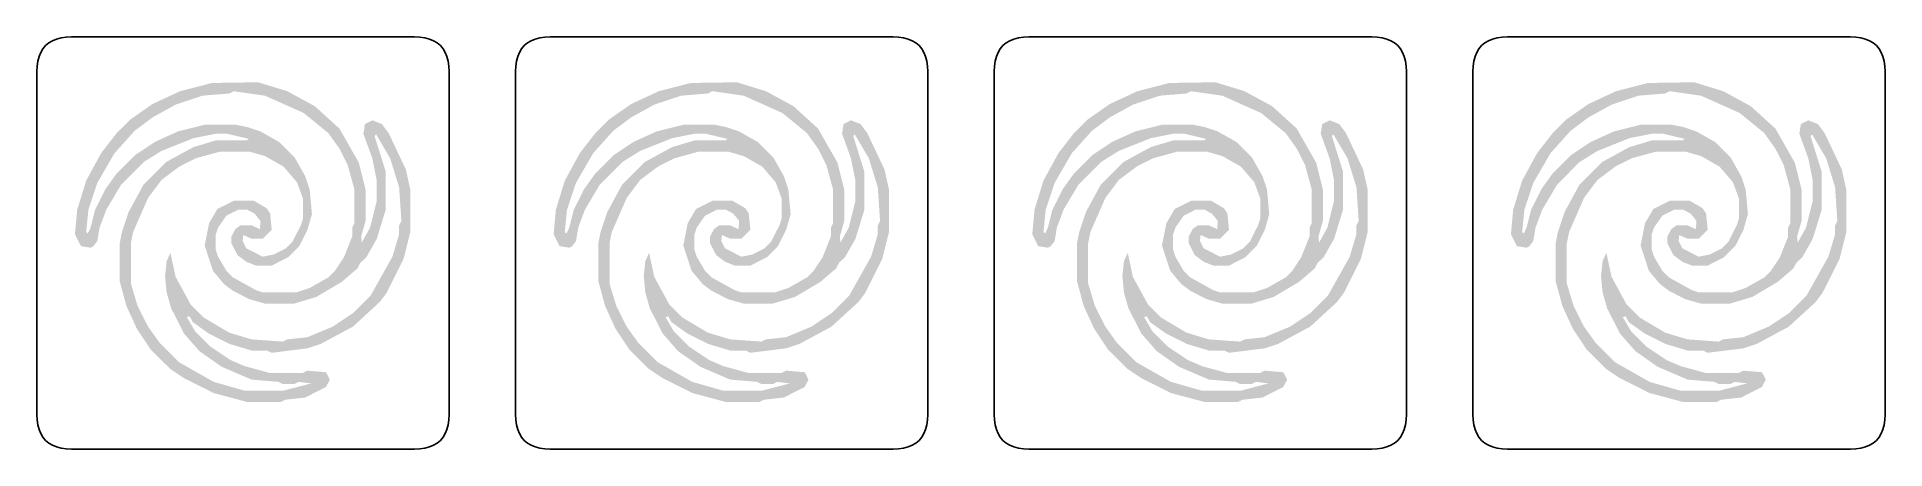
# Model space of a CAD drawing. Header units: millimetres. Extents: x 4 to 113, y 4 to 28.
import ezdxf

# ---------------------------------------------------------------- set-up
doc = ezdxf.new("R2010")
doc.units = ezdxf.units.MM
doc.layers.add('CUT', color=1, linetype='Continuous')
doc.layers.add('RASTER', color=7, linetype='Continuous')

msp = doc.modelspace()

# ---------------------------------------------------------------- hatches: boundary and pattern name
at = {"layer": 'RASTER'}
h = msp.add_hatch(color=7, dxfattribs=at)
h.paths.add_polyline_path([(14.274, 25.529), (17, 25.569), (18.712, 25.042), (20.332, 24.159), (21.781, 22.842), (22.927, 20.827), (23.322, 19.247), (23.322, 17.403), (23.059, 16.481), (23.098, 16.125), (23.586, 17.007), (23.981, 18.588), (23.981, 19.773), (23.718, 21.091), (23.191, 22.539), (23.283, 23.106), (23.718, 23.33), (24.284, 23.106), (24.679, 22.579), (25.693, 20.432), (25.957, 19.247), (25.957, 16.744), (25.562, 15.163), (24.547, 13.148), (24.152, 12.621), (22.572, 11.172), (20.688, 10.158), (19.898, 9.895), (17.79, 9.631), (17.527, 9.763), (16.605, 9.763), (15.288, 10.158), (14.063, 10.777), (13.141, 11.436), (12.956, 11.778), (12.785, 11.739), (13.273, 10.909), (14.195, 9.987), (15.38, 9.197), (16.21, 8.841), (17.659, 8.446), (19.634, 8.446), (19.898, 8.578), (20.991, 8.485), (21.215, 8.051), (20.991, 7.616), (19.766, 6.997), (18.581, 6.865), (18.317, 6.734), (16.341, 6.734), (14.366, 7.26), (12.614, 8.143), (11.824, 8.67), (10.638, 9.855), (9.848, 11.041), (9.229, 12.397), (8.834, 13.846), (8.834, 16.085), (8.965, 16.744), (9.361, 17.929), (10.243, 19.549), (11.56, 20.867), (13.18, 21.749), (14.497, 22.144), (16.341, 22.144), (16.434, 22.236), (15.156, 22.539), (14.497, 22.539), (13.18, 22.276), (11.297, 21.525), (10.243, 20.867), (8.926, 19.549), (8.043, 18.061), (7.648, 17.007), (7.517, 16.217), (7.293, 15.914), (7.121, 15.822), (6.555, 15.914), (6.199, 16.612), (6.331, 18.061), (6.858, 19.773), (7.74, 21.393), (8.662, 22.579), (9.453, 23.369), (10.77, 24.291), (12.39, 25.042)])
h.paths.add_polyline_path([(15.551, 25.042), (15.288, 24.91), (13.707, 24.779), (12.127, 24.252), (10.77, 23.501), (9.716, 22.711), (8.531, 21.393), (7.517, 19.642), (6.99, 18.061), (6.858, 16.744), (6.95, 16.652), (7.121, 17.007), (7.385, 18.061), (8.004, 19.286), (8.662, 20.208), (9.716, 21.262), (10.902, 22.052), (12.258, 22.671), (13.839, 23.066), (15.683, 23.066), (16.341, 22.935), (17.132, 22.671), (18.225, 22.052), (19.147, 21.13), (19.766, 20.037), (20.029, 19.247), (20.161, 17.798), (19.898, 16.876), (19.41, 15.914), (18.752, 15.256), (17.79, 14.768), (16.868, 14.768), (16.302, 14.992), (15.775, 15.387), (15.419, 16.085), (15.419, 16.481), (15.643, 16.915), (15.946, 17.139), (16.605, 17.139), (17.092, 16.915), (17.132, 17.403), (16.776, 17.837), (16.341, 18.061), (15.815, 18.061), (15.117, 17.705), (14.629, 17.007), (14.497, 16.612), (14.497, 15.69), (14.629, 15.295), (15.117, 14.465), (15.512, 14.07), (16.868, 13.319), (17.263, 13.188), (19.239, 13.188), (20.029, 13.451), (21.123, 14.07), (21.518, 14.465), (22.045, 15.256), (22.532, 16.481), (22.532, 17.007), (22.664, 17.271), (22.664, 19.247), (22.269, 20.695), (21.781, 21.657), (21.123, 22.579), (19.674, 23.764), (17.395, 24.779)], flags=0)
h.paths.add_polyline_path([(23.941, 22.5), (23.849, 22.408), (24.508, 20.3), (24.508, 18.061), (23.981, 16.349), (23.362, 15.256), (23.019, 14.939), (22.835, 14.597), (21.913, 13.807), (20.425, 12.924), (19.107, 12.529), (17.395, 12.529), (16.473, 12.792), (15.512, 13.28), (14.985, 13.675), (14.326, 14.465), (13.839, 15.954), (14.102, 17.271), (14.59, 18.101), (15.551, 18.588), (16.737, 18.588), (17.487, 18.153), (17.698, 17.837), (17.79, 16.876), (17.263, 16.349), (16.605, 16.349), (16.118, 16.573), (16.078, 16.217), (16.302, 15.782), (17.263, 15.295), (17.922, 15.427), (18.62, 15.782), (19.015, 16.178), (19.503, 17.139), (19.634, 17.534), (19.634, 18.72), (19.279, 19.681), (18.488, 20.603), (17.395, 21.222), (16.473, 21.486), (14.761, 21.486), (13.312, 21.091), (12.351, 20.603), (11.297, 19.813), (10.507, 18.759), (9.624, 16.744), (9.492, 16.085), (9.492, 13.714), (9.887, 12.397), (10.507, 11.172), (11.165, 10.25), (12.351, 9.065), (14.366, 7.919), (16.21, 7.392), (18.449, 7.392), (20.122, 7.827), (19.371, 7.919), (19.107, 7.787), (18.449, 7.787), (18.185, 7.919), (16.605, 8.051), (14.853, 8.802), (13.536, 9.724), (12.614, 10.777), (11.863, 12.266), (11.6, 13.188), (11.508, 14.149), (11.6, 15.032), (11.824, 15.519), (12.127, 14.11), (13.009, 12.49), (13.799, 11.699), (15.288, 10.817), (16.605, 10.422), (18.449, 10.29), (18.712, 10.422), (19.898, 10.553), (21.386, 11.172), (22.572, 11.963), (23.625, 13.016), (24.903, 15.295), (25.298, 16.612), (25.298, 17.139), (25.43, 17.403), (25.298, 19.378), (24.771, 21.091)], flags=0)
h = msp.add_hatch(color=7, dxfattribs=at)
h.paths.add_polyline_path([(42.474, 25.529), (45.2, 25.569), (46.912, 25.042), (48.532, 24.159), (49.981, 22.842), (51.127, 20.827), (51.522, 19.247), (51.522, 17.403), (51.259, 16.481), (51.298, 16.125), (51.786, 17.007), (52.181, 18.588), (52.181, 19.773), (51.918, 21.091), (51.391, 22.539), (51.483, 23.106), (51.918, 23.33), (52.484, 23.106), (52.879, 22.579), (53.893, 20.432), (54.157, 19.247), (54.157, 16.744), (53.762, 15.163), (52.747, 13.148), (52.352, 12.621), (50.772, 11.172), (48.888, 10.158), (48.098, 9.895), (45.99, 9.631), (45.727, 9.763), (44.805, 9.763), (43.488, 10.158), (42.263, 10.777), (41.341, 11.436), (41.156, 11.778), (40.985, 11.739), (41.473, 10.909), (42.395, 9.987), (43.58, 9.197), (44.41, 8.841), (45.859, 8.446), (47.834, 8.446), (48.098, 8.578), (49.191, 8.485), (49.415, 8.051), (49.191, 7.616), (47.966, 6.997), (46.781, 6.865), (46.517, 6.734), (44.541, 6.734), (42.566, 7.26), (40.814, 8.143), (40.024, 8.67), (38.838, 9.855), (38.048, 11.041), (37.429, 12.397), (37.034, 13.846), (37.034, 16.085), (37.165, 16.744), (37.561, 17.929), (38.443, 19.549), (39.76, 20.867), (41.38, 21.749), (42.697, 22.144), (44.541, 22.144), (44.634, 22.236), (43.356, 22.539), (42.697, 22.539), (41.38, 22.276), (39.497, 21.525), (38.443, 20.867), (37.126, 19.549), (36.243, 18.061), (35.848, 17.007), (35.717, 16.217), (35.493, 15.914), (35.321, 15.822), (34.755, 15.914), (34.399, 16.612), (34.531, 18.061), (35.058, 19.773), (35.94, 21.393), (36.862, 22.579), (37.653, 23.369), (38.97, 24.291), (40.59, 25.042)])
h.paths.add_polyline_path([(43.751, 25.042), (43.488, 24.91), (41.907, 24.779), (40.327, 24.252), (38.97, 23.501), (37.916, 22.711), (36.731, 21.393), (35.717, 19.642), (35.19, 18.061), (35.058, 16.744), (35.15, 16.652), (35.321, 17.007), (35.585, 18.061), (36.204, 19.286), (36.862, 20.208), (37.916, 21.262), (39.102, 22.052), (40.458, 22.671), (42.039, 23.066), (43.883, 23.066), (44.541, 22.935), (45.332, 22.671), (46.425, 22.052), (47.347, 21.13), (47.966, 20.037), (48.229, 19.247), (48.361, 17.798), (48.098, 16.876), (47.61, 15.914), (46.952, 15.256), (45.99, 14.768), (45.068, 14.768), (44.502, 14.992), (43.975, 15.387), (43.619, 16.085), (43.619, 16.481), (43.843, 16.915), (44.146, 17.139), (44.805, 17.139), (45.292, 16.915), (45.332, 17.403), (44.976, 17.837), (44.541, 18.061), (44.015, 18.061), (43.317, 17.705), (42.829, 17.007), (42.697, 16.612), (42.697, 15.69), (42.829, 15.295), (43.317, 14.465), (43.712, 14.07), (45.068, 13.319), (45.463, 13.188), (47.439, 13.188), (48.229, 13.451), (49.323, 14.07), (49.718, 14.465), (50.245, 15.256), (50.732, 16.481), (50.732, 17.007), (50.864, 17.271), (50.864, 19.247), (50.469, 20.695), (49.981, 21.657), (49.323, 22.579), (47.874, 23.764), (45.595, 24.779)], flags=0)
h.paths.add_polyline_path([(52.141, 22.5), (52.049, 22.408), (52.708, 20.3), (52.708, 18.061), (52.181, 16.349), (51.562, 15.256), (51.219, 14.939), (51.035, 14.597), (50.113, 13.807), (48.625, 12.924), (47.307, 12.529), (45.595, 12.529), (44.673, 12.792), (43.712, 13.28), (43.185, 13.675), (42.526, 14.465), (42.039, 15.954), (42.302, 17.271), (42.79, 18.101), (43.751, 18.588), (44.937, 18.588), (45.687, 18.153), (45.898, 17.837), (45.99, 16.876), (45.463, 16.349), (44.805, 16.349), (44.318, 16.573), (44.278, 16.217), (44.502, 15.782), (45.463, 15.295), (46.122, 15.427), (46.82, 15.782), (47.215, 16.178), (47.703, 17.139), (47.834, 17.534), (47.834, 18.72), (47.479, 19.681), (46.688, 20.603), (45.595, 21.222), (44.673, 21.486), (42.961, 21.486), (41.512, 21.091), (40.551, 20.603), (39.497, 19.813), (38.707, 18.759), (37.824, 16.744), (37.692, 16.085), (37.692, 13.714), (38.087, 12.397), (38.707, 11.172), (39.365, 10.25), (40.551, 9.065), (42.566, 7.919), (44.41, 7.392), (46.649, 7.392), (48.322, 7.827), (47.571, 7.919), (47.307, 7.787), (46.649, 7.787), (46.385, 7.919), (44.805, 8.051), (43.053, 8.802), (41.736, 9.724), (40.814, 10.777), (40.063, 12.266), (39.8, 13.188), (39.708, 14.149), (39.8, 15.032), (40.024, 15.519), (40.327, 14.11), (41.209, 12.49), (41.999, 11.699), (43.488, 10.817), (44.805, 10.422), (46.649, 10.29), (46.912, 10.422), (48.098, 10.553), (49.586, 11.172), (50.772, 11.963), (51.825, 13.016), (53.103, 15.295), (53.498, 16.612), (53.498, 17.139), (53.63, 17.403), (53.498, 19.378), (52.971, 21.091)], flags=0)
h = msp.add_hatch(color=7, dxfattribs=at)
h.paths.add_polyline_path([(70.674, 25.529), (73.4, 25.569), (75.112, 25.042), (76.732, 24.159), (78.181, 22.842), (79.327, 20.827), (79.722, 19.247), (79.722, 17.403), (79.459, 16.481), (79.498, 16.125), (79.986, 17.007), (80.381, 18.588), (80.381, 19.773), (80.118, 21.091), (79.591, 22.539), (79.683, 23.106), (80.118, 23.33), (80.684, 23.106), (81.079, 22.579), (82.093, 20.432), (82.357, 19.247), (82.357, 16.744), (81.962, 15.163), (80.947, 13.148), (80.552, 12.621), (78.972, 11.172), (77.088, 10.158), (76.298, 9.895), (74.19, 9.631), (73.927, 9.763), (73.005, 9.763), (71.688, 10.158), (70.463, 10.777), (69.541, 11.436), (69.356, 11.778), (69.185, 11.739), (69.673, 10.909), (70.595, 9.987), (71.78, 9.197), (72.61, 8.841), (74.059, 8.446), (76.034, 8.446), (76.298, 8.578), (77.391, 8.485), (77.615, 8.051), (77.391, 7.616), (76.166, 6.997), (74.981, 6.865), (74.717, 6.734), (72.741, 6.734), (70.766, 7.26), (69.014, 8.143), (68.224, 8.67), (67.038, 9.855), (66.248, 11.041), (65.629, 12.397), (65.234, 13.846), (65.234, 16.085), (65.365, 16.744), (65.761, 17.929), (66.643, 19.549), (67.96, 20.867), (69.58, 21.749), (70.897, 22.144), (72.741, 22.144), (72.834, 22.236), (71.556, 22.539), (70.897, 22.539), (69.58, 22.276), (67.697, 21.525), (66.643, 20.867), (65.326, 19.549), (64.443, 18.061), (64.048, 17.007), (63.917, 16.217), (63.693, 15.914), (63.521, 15.822), (62.955, 15.914), (62.599, 16.612), (62.731, 18.061), (63.258, 19.773), (64.14, 21.393), (65.062, 22.579), (65.853, 23.369), (67.17, 24.291), (68.79, 25.042)])
h.paths.add_polyline_path([(71.951, 25.042), (71.688, 24.91), (70.107, 24.779), (68.527, 24.252), (67.17, 23.501), (66.116, 22.711), (64.931, 21.393), (63.917, 19.642), (63.39, 18.061), (63.258, 16.744), (63.35, 16.652), (63.521, 17.007), (63.785, 18.061), (64.404, 19.286), (65.062, 20.208), (66.116, 21.262), (67.302, 22.052), (68.658, 22.671), (70.239, 23.066), (72.083, 23.066), (72.741, 22.935), (73.532, 22.671), (74.625, 22.052), (75.547, 21.13), (76.166, 20.037), (76.429, 19.247), (76.561, 17.798), (76.298, 16.876), (75.81, 15.914), (75.152, 15.256), (74.19, 14.768), (73.268, 14.768), (72.702, 14.992), (72.175, 15.387), (71.819, 16.085), (71.819, 16.481), (72.043, 16.915), (72.346, 17.139), (73.005, 17.139), (73.492, 16.915), (73.532, 17.403), (73.176, 17.837), (72.741, 18.061), (72.215, 18.061), (71.517, 17.705), (71.029, 17.007), (70.897, 16.612), (70.897, 15.69), (71.029, 15.295), (71.517, 14.465), (71.912, 14.07), (73.268, 13.319), (73.663, 13.188), (75.639, 13.188), (76.429, 13.451), (77.523, 14.07), (77.918, 14.465), (78.445, 15.256), (78.932, 16.481), (78.932, 17.007), (79.064, 17.271), (79.064, 19.247), (78.669, 20.695), (78.181, 21.657), (77.523, 22.579), (76.074, 23.764), (73.795, 24.779)], flags=0)
h.paths.add_polyline_path([(80.341, 22.5), (80.249, 22.408), (80.908, 20.3), (80.908, 18.061), (80.381, 16.349), (79.762, 15.256), (79.419, 14.939), (79.235, 14.597), (78.313, 13.807), (76.825, 12.924), (75.507, 12.529), (73.795, 12.529), (72.873, 12.792), (71.912, 13.28), (71.385, 13.675), (70.726, 14.465), (70.239, 15.954), (70.502, 17.271), (70.99, 18.101), (71.951, 18.588), (73.137, 18.588), (73.887, 18.153), (74.098, 17.837), (74.19, 16.876), (73.663, 16.349), (73.005, 16.349), (72.518, 16.573), (72.478, 16.217), (72.702, 15.782), (73.663, 15.295), (74.322, 15.427), (75.02, 15.782), (75.415, 16.178), (75.903, 17.139), (76.034, 17.534), (76.034, 18.72), (75.679, 19.681), (74.888, 20.603), (73.795, 21.222), (72.873, 21.486), (71.161, 21.486), (69.712, 21.091), (68.751, 20.603), (67.697, 19.813), (66.907, 18.759), (66.024, 16.744), (65.892, 16.085), (65.892, 13.714), (66.287, 12.397), (66.907, 11.172), (67.565, 10.25), (68.751, 9.065), (70.766, 7.919), (72.61, 7.392), (74.849, 7.392), (76.522, 7.827), (75.771, 7.919), (75.507, 7.787), (74.849, 7.787), (74.585, 7.919), (73.005, 8.051), (71.253, 8.802), (69.936, 9.724), (69.014, 10.777), (68.263, 12.266), (68, 13.188), (67.908, 14.149), (68, 15.032), (68.224, 15.519), (68.527, 14.11), (69.409, 12.49), (70.199, 11.699), (71.688, 10.817), (73.005, 10.422), (74.849, 10.29), (75.112, 10.422), (76.298, 10.553), (77.786, 11.172), (78.972, 11.963), (80.025, 13.016), (81.303, 15.295), (81.698, 16.612), (81.698, 17.139), (81.83, 17.403), (81.698, 19.378), (81.171, 21.091)], flags=0)
h = msp.add_hatch(color=7, dxfattribs=at)
h.paths.add_polyline_path([(98.874, 25.529), (101.6, 25.569), (103.312, 25.042), (104.932, 24.159), (106.381, 22.842), (107.527, 20.827), (107.922, 19.247), (107.922, 17.403), (107.659, 16.481), (107.698, 16.125), (108.186, 17.007), (108.581, 18.588), (108.581, 19.773), (108.318, 21.091), (107.791, 22.539), (107.883, 23.106), (108.318, 23.33), (108.884, 23.106), (109.279, 22.579), (110.293, 20.432), (110.557, 19.247), (110.557, 16.744), (110.162, 15.163), (109.147, 13.148), (108.752, 12.621), (107.172, 11.172), (105.288, 10.158), (104.498, 9.895), (102.39, 9.631), (102.127, 9.763), (101.205, 9.763), (99.888, 10.158), (98.663, 10.777), (97.741, 11.436), (97.556, 11.778), (97.385, 11.739), (97.873, 10.909), (98.795, 9.987), (99.98, 9.197), (100.81, 8.841), (102.259, 8.446), (104.234, 8.446), (104.498, 8.578), (105.591, 8.485), (105.815, 8.051), (105.591, 7.616), (104.366, 6.997), (103.181, 6.865), (102.917, 6.734), (100.941, 6.734), (98.966, 7.26), (97.214, 8.143), (96.424, 8.67), (95.238, 9.855), (94.448, 11.041), (93.829, 12.397), (93.434, 13.846), (93.434, 16.085), (93.565, 16.744), (93.961, 17.929), (94.843, 19.549), (96.16, 20.867), (97.78, 21.749), (99.097, 22.144), (100.941, 22.144), (101.034, 22.236), (99.756, 22.539), (99.097, 22.539), (97.78, 22.276), (95.897, 21.525), (94.843, 20.867), (93.526, 19.549), (92.643, 18.061), (92.248, 17.007), (92.117, 16.217), (91.893, 15.914), (91.721, 15.822), (91.155, 15.914), (90.799, 16.612), (90.931, 18.061), (91.458, 19.773), (92.34, 21.393), (93.262, 22.579), (94.053, 23.369), (95.37, 24.291), (96.99, 25.042)])
h.paths.add_polyline_path([(100.151, 25.042), (99.888, 24.91), (98.307, 24.779), (96.727, 24.252), (95.37, 23.501), (94.316, 22.711), (93.131, 21.393), (92.117, 19.642), (91.59, 18.061), (91.458, 16.744), (91.55, 16.652), (91.721, 17.007), (91.985, 18.061), (92.604, 19.286), (93.262, 20.208), (94.316, 21.262), (95.502, 22.052), (96.858, 22.671), (98.439, 23.066), (100.283, 23.066), (100.941, 22.935), (101.732, 22.671), (102.825, 22.052), (103.747, 21.13), (104.366, 20.037), (104.629, 19.247), (104.761, 17.798), (104.498, 16.876), (104.01, 15.914), (103.352, 15.256), (102.39, 14.768), (101.468, 14.768), (100.902, 14.992), (100.375, 15.387), (100.019, 16.085), (100.019, 16.481), (100.243, 16.915), (100.546, 17.139), (101.205, 17.139), (101.692, 16.915), (101.732, 17.403), (101.376, 17.837), (100.941, 18.061), (100.415, 18.061), (99.717, 17.705), (99.229, 17.007), (99.097, 16.612), (99.097, 15.69), (99.229, 15.295), (99.717, 14.465), (100.112, 14.07), (101.468, 13.319), (101.863, 13.188), (103.839, 13.188), (104.629, 13.451), (105.723, 14.07), (106.118, 14.465), (106.645, 15.256), (107.132, 16.481), (107.132, 17.007), (107.264, 17.271), (107.264, 19.247), (106.869, 20.695), (106.381, 21.657), (105.723, 22.579), (104.274, 23.764), (101.995, 24.779)], flags=0)
h.paths.add_polyline_path([(108.541, 22.5), (108.449, 22.408), (109.108, 20.3), (109.108, 18.061), (108.581, 16.349), (107.962, 15.256), (107.619, 14.939), (107.435, 14.597), (106.513, 13.807), (105.025, 12.924), (103.707, 12.529), (101.995, 12.529), (101.073, 12.792), (100.112, 13.28), (99.585, 13.675), (98.926, 14.465), (98.439, 15.954), (98.702, 17.271), (99.19, 18.101), (100.151, 18.588), (101.337, 18.588), (102.087, 18.153), (102.298, 17.837), (102.39, 16.876), (101.863, 16.349), (101.205, 16.349), (100.718, 16.573), (100.678, 16.217), (100.902, 15.782), (101.863, 15.295), (102.522, 15.427), (103.22, 15.782), (103.615, 16.178), (104.103, 17.139), (104.234, 17.534), (104.234, 18.72), (103.879, 19.681), (103.088, 20.603), (101.995, 21.222), (101.073, 21.486), (99.361, 21.486), (97.912, 21.091), (96.951, 20.603), (95.897, 19.813), (95.107, 18.759), (94.224, 16.744), (94.092, 16.085), (94.092, 13.714), (94.487, 12.397), (95.107, 11.172), (95.765, 10.25), (96.951, 9.065), (98.966, 7.919), (100.81, 7.392), (103.049, 7.392), (104.722, 7.827), (103.971, 7.919), (103.707, 7.787), (103.049, 7.787), (102.785, 7.919), (101.205, 8.051), (99.453, 8.802), (98.136, 9.724), (97.214, 10.777), (96.463, 12.266), (96.2, 13.188), (96.108, 14.149), (96.2, 15.032), (96.424, 15.519), (96.727, 14.11), (97.609, 12.49), (98.399, 11.699), (99.888, 10.817), (101.205, 10.422), (103.049, 10.29), (103.312, 10.422), (104.498, 10.553), (105.986, 11.172), (107.172, 11.963), (108.225, 13.016), (109.503, 15.295), (109.898, 16.612), (109.898, 17.139), (110.03, 17.403), (109.898, 19.378), (109.371, 21.091)], flags=0)

# ---------------------------------------------------------------- linework, layer by layer
at = {"layer": 'CUT'}
for points in [[(3.96, 26.201), (3.974, 26.523), (4.016, 26.819), (4.087, 27.088), (4.186, 27.329), (4.315, 27.543), (4.472, 27.728), (4.657, 27.885), (4.871, 28.014), (5.112, 28.113), (5.381, 28.184), (5.677, 28.226), (5.999, 28.24), (26.201, 28.24), (26.523, 28.226), (26.819, 28.184), (27.088, 28.113), (27.329, 28.014), (27.543, 27.885), (27.728, 27.728), (27.885, 27.543), (28.014, 27.329), (28.113, 27.088), (28.184, 26.819), (28.226, 26.523), (28.24, 26.201), (28.24, 5.999), (28.226, 5.677), (28.184, 5.381), (28.113, 5.112), (28.014, 4.871), (27.885, 4.657), (27.728, 4.472), (27.543, 4.315), (27.329, 4.186), (27.088, 4.087), (26.819, 4.016), (26.523, 3.974), (26.201, 3.96), (5.999, 3.96), (5.677, 3.974), (5.381, 4.016), (5.112, 4.087), (4.871, 4.186), (4.657, 4.315), (4.472, 4.472), (4.315, 4.657), (4.186, 4.871), (4.087, 5.112), (4.016, 5.381), (3.974, 5.677), (3.96, 5.999)], [(32.16, 26.201), (32.174, 26.523), (32.216, 26.819), (32.287, 27.088), (32.386, 27.329), (32.515, 27.543), (32.672, 27.728), (32.857, 27.885), (33.071, 28.014), (33.312, 28.113), (33.581, 28.184), (33.877, 28.226), (34.199, 28.24), (54.401, 28.24), (54.723, 28.226), (55.019, 28.184), (55.288, 28.113), (55.529, 28.014), (55.743, 27.885), (55.928, 27.728), (56.085, 27.543), (56.214, 27.329), (56.313, 27.088), (56.384, 26.819), (56.426, 26.523), (56.44, 26.201), (56.44, 5.999), (56.426, 5.677), (56.384, 5.381), (56.313, 5.112), (56.214, 4.871), (56.085, 4.657), (55.928, 4.472), (55.743, 4.315), (55.529, 4.186), (55.288, 4.087), (55.019, 4.016), (54.723, 3.974), (54.401, 3.96), (34.199, 3.96), (33.877, 3.974), (33.581, 4.016), (33.312, 4.087), (33.071, 4.186), (32.857, 4.315), (32.672, 4.472), (32.515, 4.657), (32.386, 4.871), (32.287, 5.112), (32.216, 5.381), (32.174, 5.677), (32.16, 5.999)], [(60.36, 26.201), (60.374, 26.523), (60.416, 26.819), (60.487, 27.088), (60.586, 27.329), (60.715, 27.543), (60.872, 27.728), (61.057, 27.885), (61.271, 28.014), (61.512, 28.113), (61.781, 28.184), (62.077, 28.226), (62.399, 28.24), (82.601, 28.24), (82.923, 28.226), (83.219, 28.184), (83.488, 28.113), (83.729, 28.014), (83.943, 27.885), (84.128, 27.728), (84.285, 27.543), (84.414, 27.329), (84.513, 27.088), (84.584, 26.819), (84.626, 26.523), (84.64, 26.201), (84.64, 5.999), (84.626, 5.677), (84.584, 5.381), (84.513, 5.112), (84.414, 4.871), (84.285, 4.657), (84.128, 4.472), (83.943, 4.315), (83.729, 4.186), (83.488, 4.087), (83.219, 4.016), (82.923, 3.974), (82.601, 3.96), (62.399, 3.96), (62.077, 3.974), (61.781, 4.016), (61.512, 4.087), (61.271, 4.186), (61.057, 4.315), (60.872, 4.472), (60.715, 4.657), (60.586, 4.871), (60.487, 5.112), (60.416, 5.381), (60.374, 5.677), (60.36, 5.999)], [(88.56, 26.201), (88.574, 26.523), (88.616, 26.819), (88.687, 27.088), (88.786, 27.329), (88.915, 27.543), (89.072, 27.728), (89.257, 27.885), (89.471, 28.014), (89.712, 28.113), (89.981, 28.184), (90.277, 28.226), (90.599, 28.24), (110.801, 28.24), (111.123, 28.226), (111.419, 28.184), (111.688, 28.113), (111.929, 28.014), (112.143, 27.885), (112.328, 27.728), (112.485, 27.543), (112.614, 27.329), (112.713, 27.088), (112.784, 26.819), (112.826, 26.523), (112.84, 26.201), (112.84, 5.999), (112.826, 5.677), (112.784, 5.381), (112.713, 5.112), (112.614, 4.871), (112.485, 4.657), (112.328, 4.472), (112.143, 4.315), (111.929, 4.186), (111.688, 4.087), (111.419, 4.016), (111.123, 3.974), (110.801, 3.96), (90.599, 3.96), (90.277, 3.974), (89.981, 4.016), (89.712, 4.087), (89.471, 4.186), (89.257, 4.315), (89.072, 4.472), (88.915, 4.657), (88.786, 4.871), (88.687, 5.112), (88.616, 5.381), (88.574, 5.677), (88.56, 5.999)]]:
    msp.add_lwpolyline(points, close=True, dxfattribs=at)

doc.saveas('drawing.dxf')
